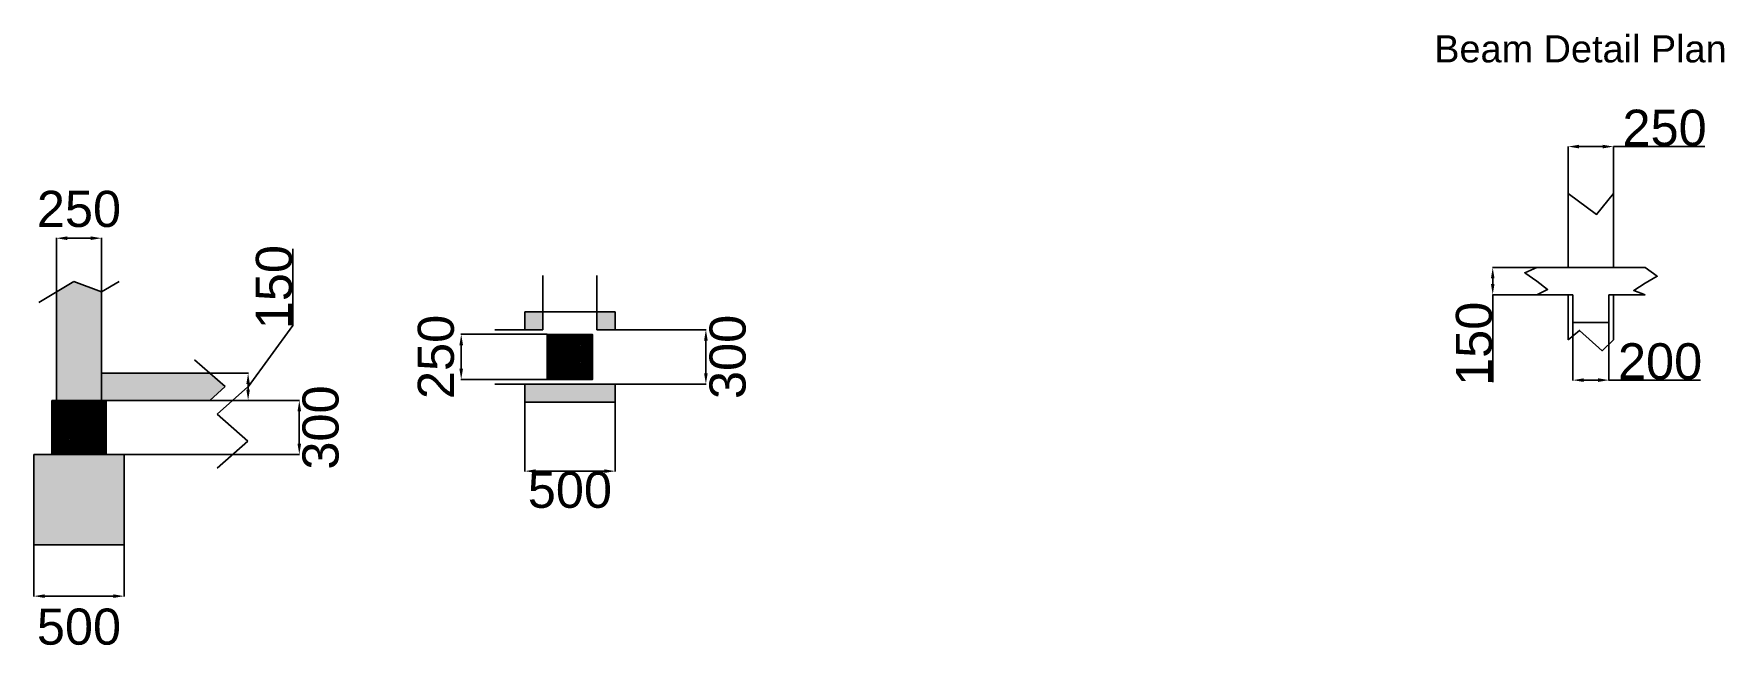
# Model space of a CAD drawing. Header units: millimetres. Extents: x -6487 to 75423, y -7622 to 19447.
# Drawn here: x 47012 to 56370, y -5013 to -1631 of the extents above; entities that cross this region are included whole.
import ezdxf

# ---------------------------------------------------------------- set-up
doc = ezdxf.new("R2010")
doc.units = ezdxf.units.MM
doc.layers.add('Centreline', color=7, linetype='Continuous', plot=False)
doc.styles.add('Annotative', font='arial.ttf')
doc.styles.get("Standard").update_dxf_attribs({"font": 'arial.ttf', "height": 100})
doc.dimstyles.new('Annotative', dxfattribs={"dimscale": 0, "dimtxt": 100, "dimasz": 60, "dimexe": 1.25, "dimexo": 0.625, "dimtad": 1, "dimtxsty": 'Standard', "dimcen": 2.5, "dimadec": 0, "dimazin": 0, "dimtfac": 1, "dimtmove": 0, "dimatfit": 3, "dimfxl": 1, "dimarcsym": 0})
pattern_1 = [(0, (-15910.804, -17830.3674), (0, 6.985), [5.08, -1.905]), (90, (-15910.804, -17830.3674), (-6.985, 4e-16), [5.08, -1.905])]
pattern_2 = [(0, (-12587.774, -9212.82), (0, 6.985), [5.08, -1.905]), (90, (-12587.774, -9212.82), (-6.985, 4e-16), [5.08, -1.905])]

# ---------------------------------------------------------------- blocks, each defined once
blk = doc.blocks.new('*D133')
at = {"layer": 'Centreline', "color": 0, "lineweight": -2, "transparency": 16777216}
for p, q in [((47137.3, -3058.3), (47137.3, -2760.3)), ((47197.3, -2761.6), (47327.3, -2761.6)), ((47387.3, -3058.3), (47387.3, -2760.3))]:
    blk.add_line(p, q, dxfattribs=at)
at = {"layer": 'Centreline', "color": 0, "lineweight": -3, "transparency": 16777216}
for points in [[(47197.3, -2751.6), (47197.3, -2771.6), (47137.3, -2761.6)], [(47327.3, -2751.6), (47327.3, -2771.6), (47387.3, -2761.6)]]:
    blk.add_solid(points, dxfattribs=at)
at = {"layer": 'Defpoints', "color": 0, "lineweight": -3, "transparency": 16777216}
for p in [(47387.3, -2761.6), (47137.3, -3059), (47387.3, -3059)]:
    blk.add_point(p, dxfattribs=at)
at = {"layer": 'Centreline', "color": 0, "lineweight": -3, "transparency": 16777216, "insert": (47262.3, -2600.8), "char_height": 100, "attachment_point": 5}
blk.add_mtext('{\\H2x;250}', dxfattribs=at)
blk = doc.blocks.new('*D134')
at = {"layer": 'Centreline', "color": 0, "lineweight": -2, "transparency": 16777216}
for p, q in [((48112.9, -3659), (48483.3, -3659)), ((48482.1, -3719), (48482.1, -3899)), ((48112.9, -3959), (48483.3, -3959))]:
    blk.add_line(p, q, dxfattribs=at)
at = {"layer": 'Centreline', "color": 0, "lineweight": -3, "transparency": 16777216}
for points in [[(48472.1, -3719), (48492.1, -3719), (48482.1, -3659)], [(48472.1, -3899), (48492.1, -3899), (48482.1, -3959)]]:
    blk.add_solid(points, dxfattribs=at)
at = {"layer": 'Defpoints', "color": 0, "lineweight": -3, "transparency": 16777216}
for p in [(48112.3, -3659), (48112.3, -3959), (48482.1, -3959)]:
    blk.add_point(p, dxfattribs=at)
at = {"layer": 'Centreline', "color": 0, "lineweight": -3, "transparency": 16777216, "insert": (48600.8, -3809), "char_height": 100, "attachment_point": 5, "rotation": 90}
blk.add_mtext('{\\H2x;300}', dxfattribs=at)
blk = doc.blocks.new('*D135')
at = {"layer": 'Centreline', "color": 0, "lineweight": -2, "transparency": 16777216}
for p, q in [((47012.3, -4459.6), (47012.3, -4743.2)), ((47512.3, -4459.6), (47512.3, -4743.2)), ((47072.3, -4742), (47452.3, -4742))]:
    blk.add_line(p, q, dxfattribs=at)
at = {"layer": 'Centreline', "color": 0, "lineweight": -3, "transparency": 16777216}
for points in [[(47072.3, -4732), (47072.3, -4752), (47012.3, -4742)], [(47452.3, -4732), (47452.3, -4752), (47512.3, -4742)]]:
    blk.add_solid(points, dxfattribs=at)
at = {"layer": 'Defpoints', "color": 0, "lineweight": -3, "transparency": 16777216}
for p in [(47012.3, -4459), (47512.3, -4459), (47512.3, -4742)]:
    blk.add_point(p, dxfattribs=at)
at = {"layer": 'Centreline', "color": 0, "lineweight": -3, "transparency": 16777216, "insert": (47262.3, -4911.8), "char_height": 100, "attachment_point": 5}
blk.add_mtext('{\\H2x;500}', dxfattribs=at)
blk = doc.blocks.new('*D136')
at = {"layer": 'Centreline', "color": 0, "lineweight": -2, "transparency": 16777216}
for p, q in [((48445.5, -3244.3), (48445.5, -2820.6)), ((48198.7, -3584), (48445.5, -3244.3)), ((47987.9, -3509), (48199.9, -3509)), ((48198.7, -3569), (48198.7, -3599)), ((47987.9, -3659), (48199.9, -3659))]:
    blk.add_line(p, q, dxfattribs=at)
at = {"layer": 'Centreline', "color": 0, "lineweight": -3, "transparency": 16777216}
for points in [[(48188.7, -3569), (48208.7, -3569), (48198.7, -3509)], [(48188.7, -3599), (48208.7, -3599), (48198.7, -3659)]]:
    blk.add_solid(points, dxfattribs=at)
at = {"layer": 'Defpoints', "color": 0, "lineweight": -3, "transparency": 16777216}
for p in [(47987.3, -3509), (47987.3, -3659), (48198.7, -3659)]:
    blk.add_point(p, dxfattribs=at)
at = {"layer": 'Centreline', "color": 0, "lineweight": -3, "transparency": 16777216, "insert": (48342.8, -3032.4), "char_height": 100, "attachment_point": 5, "rotation": 90}
blk.add_mtext('{\\H2x;150}', dxfattribs=at)
blk = doc.blocks.new('*D141')
at = {"layer": 'Centreline', "color": 0, "lineweight": -2, "transparency": 16777216}
for p, q in [((50396.2, -3268.4), (50734.1, -3268.4)), ((50732.9, -3328.4), (50732.9, -3508.4)), ((50396.2, -3568.4), (50734.1, -3568.4))]:
    blk.add_line(p, q, dxfattribs=at)
at = {"layer": 'Centreline', "color": 0, "lineweight": -3, "transparency": 16777216}
for points in [[(50722.9, -3328.4), (50742.9, -3328.4), (50732.9, -3268.4)], [(50722.9, -3508.4), (50742.9, -3508.4), (50732.9, -3568.4)]]:
    blk.add_solid(points, dxfattribs=at)
at = {"layer": 'Defpoints', "color": 0, "lineweight": -3, "transparency": 16777216}
for p in [(50395.6, -3268.4), (50395.6, -3568.4), (50732.9, -3568.4)]:
    blk.add_point(p, dxfattribs=at)
at = {"layer": 'Centreline', "color": 0, "lineweight": -3, "transparency": 16777216, "insert": (50854.3, -3418.4), "char_height": 100, "attachment_point": 5, "rotation": 90}
blk.add_mtext('{\\H2x;300}', dxfattribs=at)
blk = doc.blocks.new('*D142')
at = {"layer": 'Centreline', "color": 0, "lineweight": -2, "transparency": 16777216}
for p, q in [((49730, -3669.1), (49730, -4051.6)), ((50230, -3669.1), (50230, -4051.6)), ((49790, -4050.3), (50170, -4050.3))]:
    blk.add_line(p, q, dxfattribs=at)
at = {"layer": 'Centreline', "color": 0, "lineweight": -3, "transparency": 16777216}
for points in [[(49790, -4040.3), (49790, -4060.3), (49730, -4050.3)], [(50170, -4040.3), (50170, -4060.3), (50230, -4050.3)]]:
    blk.add_solid(points, dxfattribs=at)
at = {"layer": 'Defpoints', "color": 0, "lineweight": -3, "transparency": 16777216}
for p in [(49730, -3668.4), (50230, -3668.4), (50230, -4050.3)]:
    blk.add_point(p, dxfattribs=at)
at = {"layer": 'Centreline', "color": 0, "lineweight": -3, "transparency": 16777216, "insert": (49980, -4154.8), "char_height": 100, "attachment_point": 5}
blk.add_mtext('{\\H2x;500}', dxfattribs=at)
blk = doc.blocks.new('*D140')
at = {"layer": 'Centreline', "color": 0, "lineweight": -2, "transparency": 16777216}
for p, q in [((49854.4, -3293.4), (49377.1, -3293.4)), ((49378.3, -3353.4), (49378.3, -3483.4)), ((49854.4, -3543.4), (49377.1, -3543.4))]:
    blk.add_line(p, q, dxfattribs=at)
at = {"layer": 'Centreline', "color": 0, "lineweight": -3, "transparency": 16777216}
for points in [[(49368.3, -3353.4), (49388.3, -3353.4), (49378.3, -3293.4)], [(49368.3, -3483.4), (49388.3, -3483.4), (49378.3, -3543.4)]]:
    blk.add_solid(points, dxfattribs=at)
at = {"layer": 'Defpoints', "color": 0, "lineweight": -3, "transparency": 16777216}
for p in [(49855, -3293.4), (49378.3, -3543.4), (49855, -3543.4)]:
    blk.add_point(p, dxfattribs=at)
at = {"layer": 'Centreline', "color": 0, "lineweight": -3, "transparency": 16777216, "insert": (49239.3, -3418.4), "char_height": 100, "attachment_point": 5, "rotation": 90}
blk.add_mtext('{\\H2x;250}', dxfattribs=at)
blk = doc.blocks.new('*D150')
at = {"layer": 'Centreline', "color": 0, "lineweight": -2, "transparency": 16777216}
for p, q in [((55532.3, -3229.1), (55532.3, -3548)), ((55732.3, -3229.1), (55732.3, -3548)), ((55592.3, -3546.8), (55672.3, -3546.8)), ((55732.3, -3546.8), (56238.2, -3546.8))]:
    blk.add_line(p, q, dxfattribs=at)
at = {"layer": 'Centreline', "color": 0, "lineweight": -3, "transparency": 16777216}
for points in [[(55592.3, -3536.8), (55592.3, -3556.8), (55532.3, -3546.8)], [(55672.3, -3536.8), (55672.3, -3556.8), (55732.3, -3546.8)]]:
    blk.add_solid(points, dxfattribs=at)
at = {"layer": 'Defpoints', "color": 0, "lineweight": -3, "transparency": 16777216}
for p in [(55532.3, -3228.5), (55732.3, -3228.5), (55732.3, -3546.8)]:
    blk.add_point(p, dxfattribs=at)
at = {"layer": 'Centreline', "color": 0, "lineweight": -3, "transparency": 16777216, "insert": (56015.3, -3444), "char_height": 100, "attachment_point": 5}
blk.add_mtext('{\\H2x;200}', dxfattribs=at)
blk = doc.blocks.new('*D149')
at = {"layer": 'Centreline', "color": 0, "lineweight": -2, "transparency": 16777216}
for p, q in [((55507.3, -2512.8), (55507.3, -2253.4)), ((55567.3, -2254.7), (55697.3, -2254.7)), ((55757.3, -2512.8), (55757.3, -2253.4)), ((55757.3, -2254.7), (56263.2, -2254.7))]:
    blk.add_line(p, q, dxfattribs=at)
at = {"layer": 'Centreline', "color": 0, "lineweight": -3, "transparency": 16777216}
for points in [[(55567.3, -2244.7), (55567.3, -2264.7), (55507.3, -2254.7)], [(55697.3, -2244.7), (55697.3, -2264.7), (55757.3, -2254.7)]]:
    blk.add_solid(points, dxfattribs=at)
at = {"layer": 'Defpoints', "color": 0, "lineweight": -3, "transparency": 16777216}
for p in [(55757.3, -2254.7), (55507.3, -2513.4), (55757.3, -2513.4)]:
    blk.add_point(p, dxfattribs=at)
at = {"layer": 'Centreline', "color": 0, "lineweight": -3, "transparency": 16777216, "insert": (56040.3, -2151.9), "char_height": 100, "attachment_point": 5}
blk.add_mtext('{\\H2x;250}', dxfattribs=at)
blk = doc.blocks.new('*D148')
at = {"layer": 'Centreline', "color": 0, "lineweight": -2, "transparency": 16777216}
for p, q in [((55331.7, -2924.2), (55087.6, -2924.2)), ((55088.8, -2984.2), (55088.8, -3014.2)), ((55331.7, -3074.2), (55087.6, -3074.2)), ((55088.8, -3074.2), (55088.8, -3557.8))]:
    blk.add_line(p, q, dxfattribs=at)
at = {"layer": 'Centreline', "color": 0, "lineweight": -3, "transparency": 16777216}
for points in [[(55078.8, -2984.2), (55098.8, -2984.2), (55088.8, -2924.2)], [(55078.8, -3014.2), (55098.8, -3014.2), (55088.8, -3074.2)]]:
    blk.add_solid(points, dxfattribs=at)
at = {"layer": 'Defpoints', "color": 0, "lineweight": -3, "transparency": 16777216}
for p in [(55332.3, -2924.2), (55088.8, -3074.2), (55332.3, -3074.2)]:
    blk.add_point(p, dxfattribs=at)
at = {"layer": 'Centreline', "color": 0, "lineweight": -3, "transparency": 16777216, "insert": (54986.1, -3346), "char_height": 100, "attachment_point": 5, "rotation": 90}
blk.add_mtext('{\\H2x;150}', dxfattribs=at)

msp = doc.modelspace()

# ---------------------------------------------------------------- hatches: boundary and pattern name
at = {"layer": 'Centreline', "lineweight": -3, "true_color": 0x642165, "transparency": 33554559}
h = msp.add_hatch(dxfattribs=at)
h.set_pattern_fill('ANGLE', color=219)
h.set_pattern_definition(pattern_1)
h.paths.add_polyline_path([(47137.276, -3658.962), (47387.276, -3658.962), (47387.276, -3058.962), (47234.12, -3000.386), (47137.276, -3058.962)])
at = {"layer": 'Centreline', "lineweight": -3, "true_color": 0x991b1e, "transparency": 33554559}
h = msp.add_hatch(dxfattribs=at)
h.set_pattern_fill('ANGLE', color=244)
h.set_pattern_definition(pattern_2)
h.paths.add_polyline_path([(49730.05, -3268.447), (49830.05, -3268.447), (49830.05, -3168.447), (49730.05, -3168.447)])
h.paths.add_polyline_path([(50130.05, -3268.447), (50230.05, -3268.447), (50230.05, -3168.447), (50130.05, -3168.447)])
h.paths.add_polyline_path([(50230.05, -3668.447), (50230.05, -3568.447), (49730.05, -3568.447), (49730.05, -3668.447)])
at = {"layer": 'Centreline', "lineweight": -3, "true_color": 0x642165, "transparency": 33554559}
h = msp.add_hatch(dxfattribs=at)
h.set_pattern_fill('ANGLE', color=219)
h.set_pattern_definition(pattern_2)
h.paths.add_polyline_path([(49855.05, -3293.447), (49855.05, -3543.447), (50105.05, -3543.447), (50105.05, -3293.447)])
at = {"layer": 'Centreline', "lineweight": -3, "true_color": 0x136734, "transparency": 33554559}
h = msp.add_hatch(dxfattribs=at)
h.set_pattern_fill('ANGLE', color=116)
h.set_pattern_definition([(0, (-15910.804, -17530.3674), (0, 6.985), [5.08, -1.905]), (90, (-15910.804, -17530.3674), (-6.985, 4e-16), [5.08, -1.905])])
h.paths.add_polyline_path([(48071.342, -3582.406), (47987.276, -3508.962), (47387.276, -3508.962), (47387.276, -3658.962), (47987.276, -3658.962)])
at = {"layer": 'Centreline', "lineweight": -3, "true_color": 0xcd6928, "transparency": 33554559}
h = msp.add_hatch(dxfattribs=at)
h.set_pattern_fill('ANGLE', color=32)
h.set_pattern_definition(pattern_1)
h.paths.add_polyline_path([(47112.276, -3658.962), (47112.276, -3958.962), (47412.276, -3958.962), (47412.276, -3658.962), (47387.276, -3658.962)])
at = {"layer": 'Centreline', "lineweight": -3, "true_color": 0x991b1e, "transparency": 33554559}
h = msp.add_hatch(dxfattribs=at)
h.set_pattern_fill('ANGLE', color=244)
h.set_pattern_definition(pattern_1)
h.paths.add_polyline_path([(47012.276, -4458.962), (47512.276, -4458.962), (47512.276, -3958.962), (47412.276, -3958.962), (47012.276, -3958.962)])

# ---------------------------------------------------------------- linework, layer by layer
at = {"layer": 'Centreline', "color": 219, "lineweight": -3, "true_color": 0x642165}
for p, q in [((55507.323, -2513.422), (55507.323, -2924.154)), ((55757.323, -2924.154), (55757.323, -2513.422)), ((47137.276, -3658.962), (47137.276, -3058.962)), ((47387.276, -3058.962), (47387.276, -3658.962)), ((55507.323, -3324.154), (55507.323, -3074.154)), ((55757.323, -3324.154), (55757.323, -3074.154))]:
    msp.add_line(p, q, dxfattribs=at)
at = {"layer": 'Centreline', "color": 32, "lineweight": -3, "true_color": 0xcd6928}
for p, q in [((49830.05, -2968.447), (49830.05, -3268.447)), ((50130.05, -2968.447), (50130.05, -3268.447)), ((49830.05, -3268.447), (49564.528, -3268.447)), ((50395.571, -3268.447), (50130.05, -3268.447)), ((49564.528, -3568.447), (50395.571, -3568.447)), ((47112.276, -3658.962), (47412.276, -3658.962)), ((47112.276, -3958.962), (47112.276, -3658.962)), ((48112.276, -3658.962), (47412.276, -3658.962)), ((47412.276, -3658.962), (47412.276, -3958.962)), ((47412.276, -3958.962), (48112.276, -3958.962))]:
    msp.add_line(p, q, dxfattribs=at)
at = {"layer": 'Centreline', "color": 116, "lineweight": -3, "true_color": 0x136734}
for p, q in [((55332.323, -2924.154), (55932.323, -2924.154)), ((55507.323, -3074.154), (55332.323, -3074.154)), ((55507.323, -3074.154), (55532.323, -3074.154)), ((55532.323, -3228.499), (55532.323, -3074.154)), ((55757.323, -3074.154), (55732.323, -3074.154)), ((55732.323, -3074.154), (55732.323, -3228.499)), ((55757.323, -3074.154), (55932.323, -3074.154)), ((55732.323, -3228.499), (55532.323, -3228.499)), ((47987.276, -3508.962), (47387.276, -3508.962)), ((47387.276, -3658.962), (47987.276, -3658.962))]:
    msp.add_line(p, q, dxfattribs=at)
at = {"layer": 'Centreline', "color": 244, "lineweight": -3, "true_color": 0x991b1e}
for p, q in [((50230.05, -3168.447), (49730.05, -3168.447)), ((49730.05, -3168.447), (49730.05, -3268.447)), ((50230.05, -3168.447), (50230.05, -3268.447)), ((49730.05, -3668.447), (49730.05, -3568.447)), ((50230.05, -3668.447), (50230.05, -3568.447)), ((49730.05, -3668.447), (50230.05, -3668.447)), ((47012.276, -3958.962), (47512.276, -3958.962)), ((47012.276, -4458.962), (47012.276, -3958.962)), ((47387.276, -3958.962), (47137.276, -3958.962)), ((47512.276, -4458.962), (47512.276, -3958.962)), ((47512.276, -4458.962), (47012.276, -4458.962))]:
    msp.add_line(p, q, dxfattribs=at)
at = {"layer": 'Centreline', "lineweight": -3}
for p, q in [((48071.342, -3582.406), (47901.848, -3434.326)), ((48197.705, -3584.691), (48026.848, -3734.691)), ((48197.705, -3883.962), (48026.848, -3734.691)), ((48197.705, -3883.962), (48026.848, -4033.962))]:
    msp.add_line(p, q, dxfattribs=at)
at = {"layer": 'Centreline', "color": 177, "lineweight": -3, "true_color": 0x293189}
for points in [[(55507.323, -2513.422), (55663.573, -2629.771), (55757.323, -2513.422)], [(55332.323, -3074.154), (55392.644, -3044.557), (55332.323, -2999.287), (55266.311, -2952.825), (55332.323, -2924.154)], [(55932.323, -3074.154), (55869.571, -3050.471), (55932.323, -3010.136), (55999.642, -2972.043), (55932.323, -2924.154)], [(55507.323, -3324.154), (55569.823, -3271.985), (55694.823, -3384.318), (55757.323, -3324.154)]]:
    msp.add_lwpolyline(points, dxfattribs=at)
at = {"layer": 'Centreline', "lineweight": -3}
for points in [[(47040.433, -3117.537), (47234.12, -3000.386)], [(47234.12, -3000.386), (47387.276, -3058.962)], [(47387.276, -3058.962), (47484.12, -3000.386)], [(48071.342, -3582.406), (47987.276, -3658.962)]]:
    msp.add_lwpolyline(points, dxfattribs=at)
msp.add_lwpolyline([(49855.05, -3543.447), (50105.05, -3543.447), (50105.05, -3293.447), (49855.05, -3293.447)], close=True, dxfattribs=at)

# ---------------------------------------------------------------- texts
at = {"layer": 'Centreline', "lineweight": -3, "insert": (54765.053, -1638.85), "char_height": 150, "width": 4276.32536, "attachment_point": 1, "style": 'Annotative'}
msp.add_mtext('Beam Detail Plan', dxfattribs=at)

# ---------------------------------------------------------------- dimensions: what is measured, and where the dimension line sits
at = {"layer": 'Centreline', "lineweight": -3}
for base, p1, p2, picture, middle in [((55757.323, -2254.675), (55507.323, -2513.422), (55757.323, -2513.422), '*D149', (56040.253, -2151.935)), ((55732.323, -3546.785), (55532.323, -3228.499), (55732.323, -3228.499), '*D150', (56015.253, -3444.046))]:
    dim = msp.add_linear_dim(base=base, p1=p1, p2=p2, text='{\\H2x;<>}', dimstyle='Annotative', dxfattribs=at)
    dim.commit()
    dim.dimension.update_dxf_attribs({"geometry": picture, "text_midpoint": middle})
for base, p1, p2, picture, middle in [((47387.276, -2761.552), (47137.276, -3058.962), (47387.276, -3058.962), '*D133', (47262.276, -2600.78)), ((50230.05, -4050.331), (49730.05, -3668.447), (50230.05, -3668.447), '*D142', (49980.05, -4154.778)), ((47512.276, -4741.997), (47012.276, -4458.962), (47512.276, -4458.962), '*D135', (47262.276, -4911.758))]:
    dim = msp.add_linear_dim(base=base, p1=p1, p2=p2, text='{\\H2x;<>}', dimstyle='Annotative', override={"dimtmove": 2}, dxfattribs=at)
    dim.commit()
    dim.dimension.update_dxf_attribs({"geometry": picture, "text_midpoint": middle, "dimtype": 160})
for base, p1, p2, override, picture, middle in [((48198.699, -3658.962), (47987.276, -3508.962), (47987.276, -3658.962), {"dimtmove": 1}, '*D136', (48445.517, -3243.626)), ((49378.302, -3543.447), (49855.05, -3293.447), (49855.05, -3543.447), {"dimtmove": 2}, '*D140', (49239.259, -3418.447)), ((50732.857, -3568.447), (50395.571, -3268.447), (50395.571, -3568.447), {"dimtmove": 2}, '*D141', (50854.349, -3418.447)), ((48482.051, -3958.962), (48112.276, -3658.962), (48112.276, -3958.962), {"dimtmove": 2}, '*D134', (48600.839, -3808.962))]:
    dim = msp.add_linear_dim(base=base, p1=p1, p2=p2, angle=90, text='{\\H2x;<>}', dimstyle='Annotative', override=override, dxfattribs=at)
    dim.commit()
    dim.dimension.update_dxf_attribs({"geometry": picture, "text_midpoint": middle, "dimtype": 160})
dim = msp.add_linear_dim(base=(55088.82, -3074.154), p1=(55332.323, -2924.154), p2=(55332.323, -3074.154), angle=90, text='{\\H2x;<>}', dimstyle='Annotative', dxfattribs=at)
dim.commit()
dim.dimension.update_dxf_attribs({"geometry": '*D148', "text_midpoint": (54986.08, -3345.966)})

doc.saveas('drawing.dxf')
